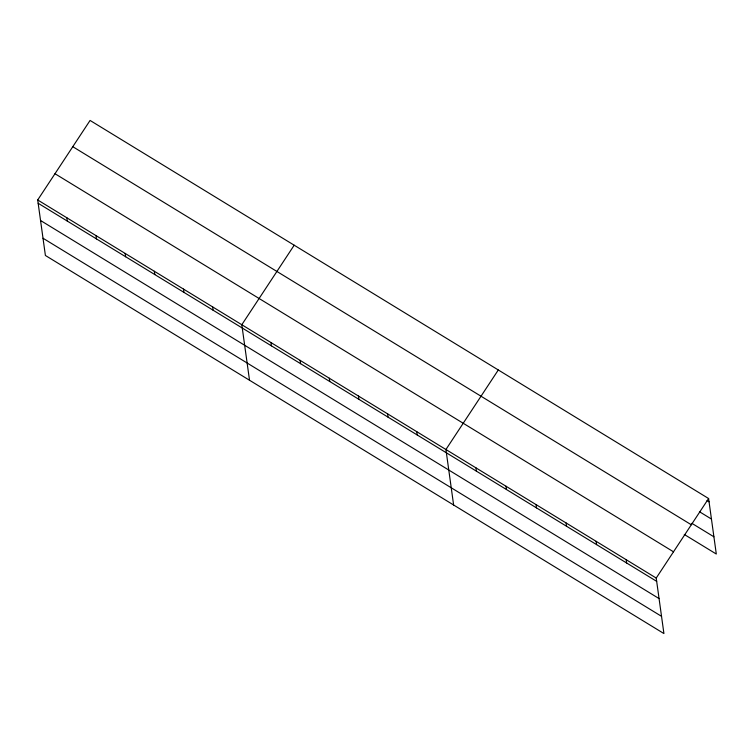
<?xml version="1.0" encoding="UTF-8"?>
<svg xmlns="http://www.w3.org/2000/svg" width="754" height="754" viewBox="0 0 754 754"><rect width="100%" height="100%" fill="white"/><g stroke="black" fill="none" stroke-linecap="round" stroke-linejoin="round"><path stroke-width="1.13" d="M708.6 498.526L656.216 578.054L663.925 633.558L45.4 255.474L37.7 199.97L90.075 120.442L708.6 498.526L716.3 554.03L684.255 534.445M294.192 245.21L241.808 324.738L249.517 380.242M498.3 369.978L445.925 449.507L453.625 505.01M707.054 500.599L709.052 501.815M699.429 511.702L711.446 519.054M691.88 523.333L713.906 536.801M72.789 146.691L691.314 524.765M54.985 173.722L673.501 551.805M37.7 199.97L656.216 578.054M38.162 203.269L656.677 581.353M40.546 220.498L659.071 598.582M43.016 238.245L661.531 616.329M626.178 559.685L626.631 562.984M596.131 541.325L596.593 544.624M566.094 522.965L566.546 526.254M536.047 504.596L536.509 507.894M506.009 486.236L506.462 489.525M475.962 467.866L476.424 471.165M416.764 431.684L417.226 434.973M387.603 413.861L388.065 417.151M358.442 396.029L358.904 399.328M329.291 378.206L329.743 381.505M300.13 360.384L300.582 363.682M270.969 342.561L271.431 345.86M212.656 306.916L213.109 310.205M183.495 289.093L183.948 292.382M154.334 271.27L154.796 274.56M125.173 253.438L125.635 256.737M96.022 235.616L96.474 238.914M66.861 217.793L67.313 221.092"/></g></svg>
